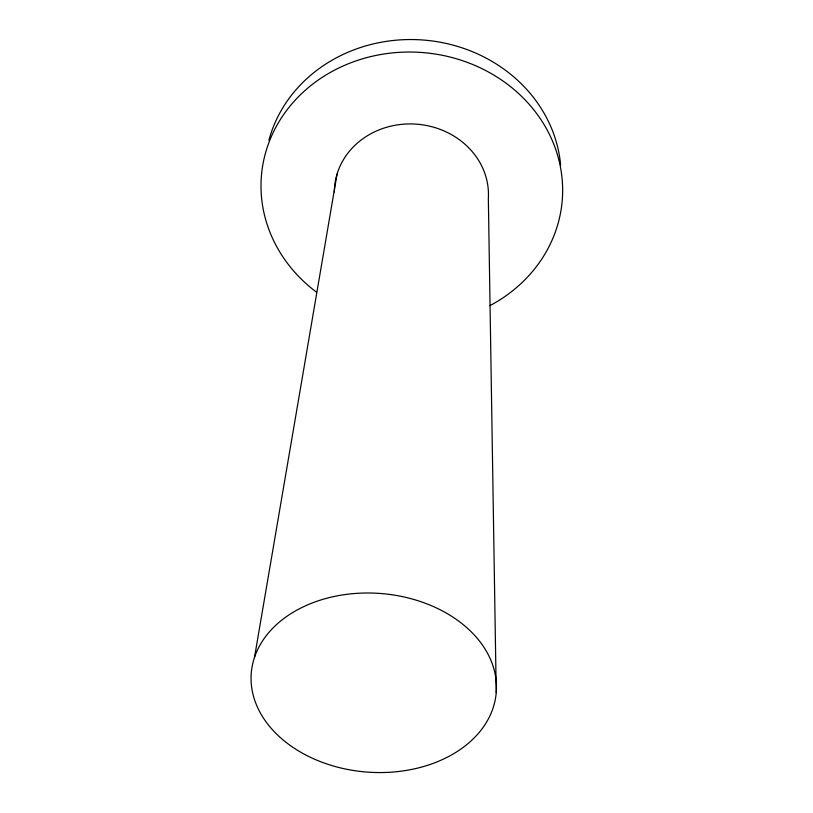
<?xml version="1.0" encoding="UTF-8"?>
<svg xmlns="http://www.w3.org/2000/svg" width="813" height="813" viewBox="0 0 813 813"><rect width="100%" height="100%" fill="white"/><g stroke="black" fill="none" stroke-linecap="round" stroke-linejoin="round"><path stroke-width="1.22" d="M254.499 657.392L337.08 174.023M496.235 692.605A122.865 89.542 4.4 0 0 318.94 600.583A122.865 89.542 4.4 0 0 306.105 755.155A122.865 89.542 4.4 0 0 496.235 692.605L488.339 198.494A77.103 69.41 4.4 0 0 413.787 124.003A77.103 69.41 4.4 0 0 334.356 191.98M316.44 292.141A150.913 135.995 4.4 0 1 306.582 89.125A150.913 135.995 4.4 0 1 531.133 106.584A150.913 135.995 4.4 0 1 489.924 305.637M268.89 140.253A148.291 134.369 4.4 0 1 424.569 40.132A148.291 134.369 4.4 0 1 560.635 165.141"/></g></svg>
